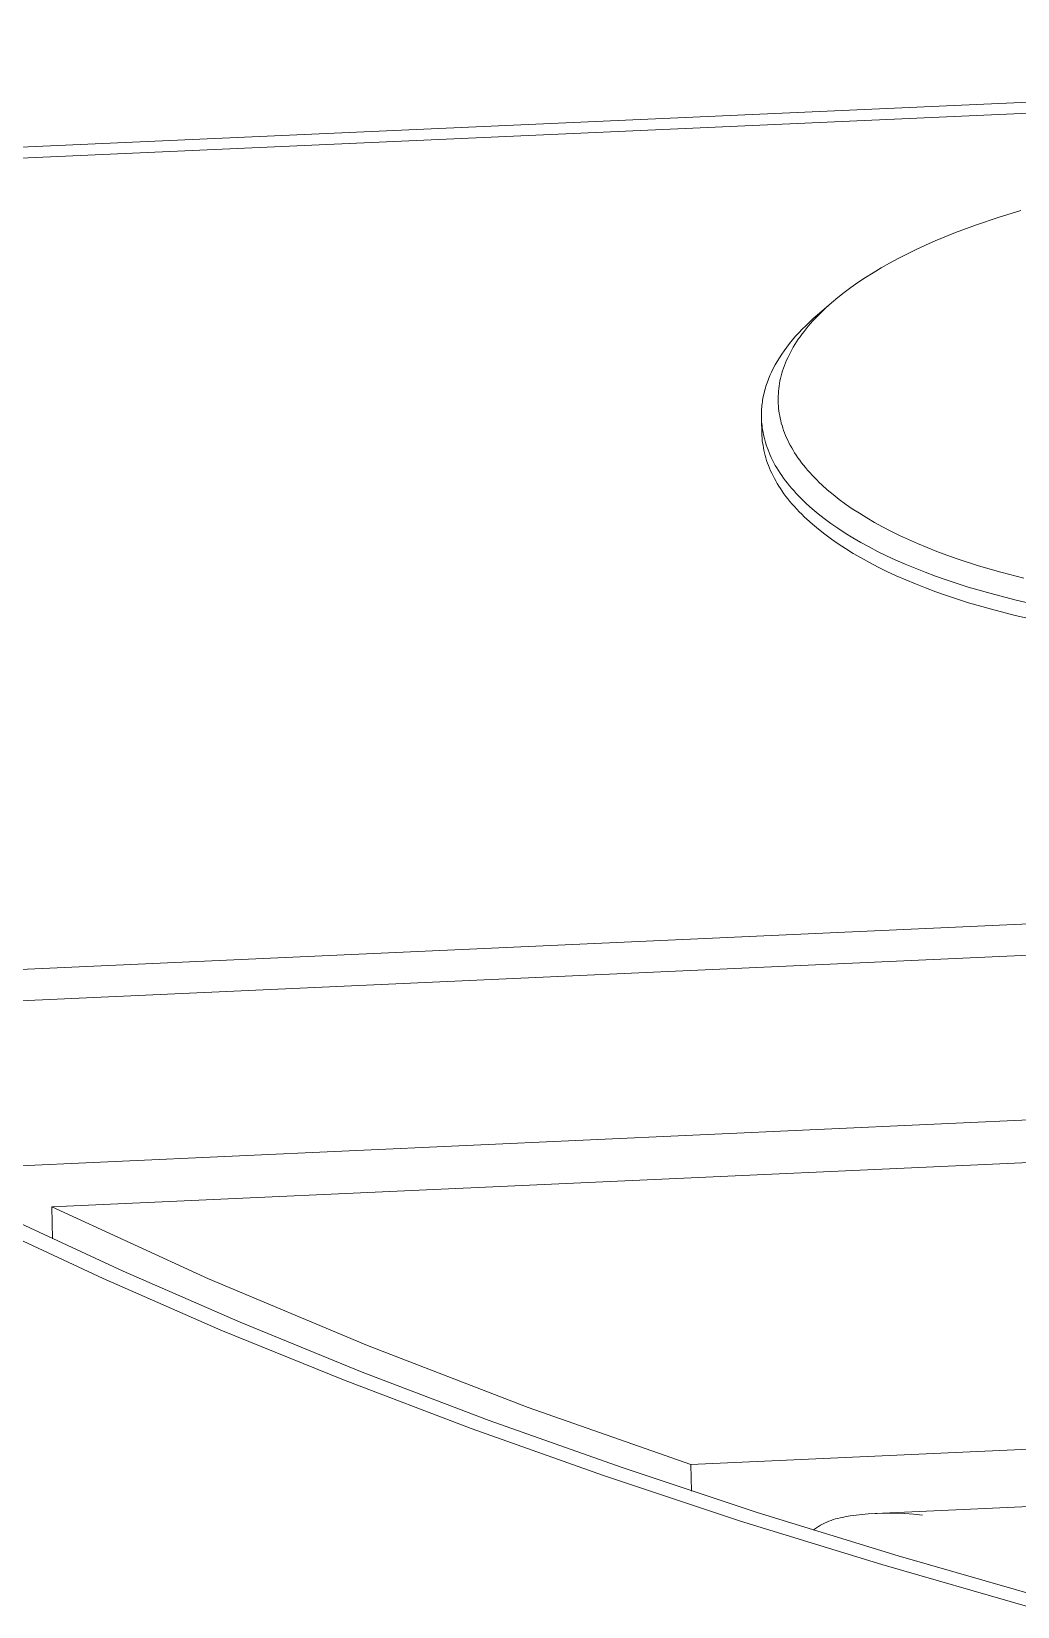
# Model space of a CAD drawing. Header units: millimetres. Extents: x 492 to 7139, y 278 to 5201.
# Drawn here: x 6067.5 to 6177.9, y 2655.8 to 2832.1 of the extents above; entities that cross this region are included whole.
import ezdxf

# ---------------------------------------------------------------- set-up
doc = ezdxf.new("R2010")
doc.units = ezdxf.units.MM
doc.layers.add('ZANO_R', color=7, linetype='Continuous', lineweight=0)

msp = doc.modelspace()

# ---------------------------------------------------------------- linework, layer by layer
at = {"layer": 'ZANO_R'}
for p, q in [((5939.87, 2813.53), (6356.07, 2832.11)), ((6356.15, 2830.86), (5941.13, 2812.33)), ((6175.74, 2811.3), (6178.27, 2812.07)), ((6170.95, 2809.6), (6173.3, 2810.48)), ((6173.3, 2810.48), (6175.74, 2811.3)), ((6166.56, 2807.71), (6167.61, 2808.2)), ((6167.61, 2808.2), (6168.7, 2808.68)), ((6168.7, 2808.68), (6170.95, 2809.6)), ((6163.57, 2806.18), (6164.53, 2806.7)), ((6164.53, 2806.7), (6165.53, 2807.21)), ((6165.53, 2807.21), (6166.56, 2807.71)), ((6160.05, 2804.02), (6160.88, 2804.57)), ((6160.88, 2804.57), (6161.74, 2805.12)), ((6161.74, 2805.12), (6162.64, 2805.65)), ((6162.64, 2805.65), (6163.57, 2806.18)), ((6157.78, 2802.33), (6158.5, 2802.9)), ((6158.5, 2802.9), (6159.26, 2803.47)), ((6159.26, 2803.47), (6160.05, 2804.02)), ((6155.49, 2800.37), (6157.1, 2801.76)), ((6155.85, 2800.6), (6156.46, 2801.18)), ((6156.46, 2801.18), (6157.1, 2801.76)), ((6157.1, 2801.76), (6157.78, 2802.33)), ((6154.2, 2799.19), (6153.81, 2798.79)), ((6154.61, 2799.58), (6154.2, 2799.19)), ((6154.49, 2799.14), (6154.75, 2799.43)), ((6155.04, 2799.98), (6154.61, 2799.58)), ((6154.75, 2799.43), (6155.01, 2799.73)), ((6155.01, 2799.73), (6155.28, 2800.02)), ((6155.49, 2800.37), (6155.04, 2799.98)), ((6155.28, 2800.02), (6155.56, 2800.31)), ((6155.56, 2800.31), (6155.85, 2800.6)), ((6152.72, 2797.6), (6152.39, 2797.2)), ((6153.07, 2798), (6152.72, 2797.6)), ((6153.43, 2798.39), (6153.07, 2798)), ((6153.18, 2797.37), (6153.37, 2797.67)), ((6153.37, 2797.67), (6153.58, 2797.96)), ((6153.81, 2798.79), (6153.43, 2798.39)), ((6153.58, 2797.96), (6153.79, 2798.26)), ((6153.79, 2798.26), (6154.02, 2798.55)), ((6154.02, 2798.55), (6154.25, 2798.84)), ((6154.25, 2798.84), (6154.49, 2799.14)), ((6151.51, 2795.99), (6151.25, 2795.59)), ((6151.79, 2796.39), (6151.51, 2795.99)), ((6152.08, 2796.8), (6151.79, 2796.39)), ((6152.39, 2797.2), (6152.08, 2796.8)), ((6152.2, 2795.61), (6152.34, 2795.9)), ((6152.34, 2795.9), (6152.49, 2796.2)), ((6152.49, 2796.2), (6152.65, 2796.49)), ((6152.65, 2796.49), (6152.81, 2796.78)), ((6152.81, 2796.78), (6152.99, 2797.08)), ((6152.99, 2797.08), (6153.18, 2797.37)), ((6150.37, 2793.99), (6150.19, 2793.6)), ((6150.57, 2794.39), (6150.37, 2793.99)), ((6150.78, 2794.79), (6150.57, 2794.39)), ((6151.01, 2795.19), (6150.78, 2794.79)), ((6151.25, 2795.59), (6151.01, 2795.19)), ((6151.46, 2793.58), (6151.54, 2793.86)), ((6151.54, 2793.86), (6151.62, 2794.15)), ((6151.62, 2794.15), (6151.72, 2794.44)), ((6151.72, 2794.44), (6151.83, 2794.73)), ((6151.83, 2794.73), (6151.94, 2795.03)), ((6151.94, 2795.03), (6152.06, 2795.32)), ((6152.06, 2795.32), (6152.2, 2795.61)), ((6149.69, 2792.21), (6149.64, 2792.02)), ((6149.75, 2792.41), (6149.69, 2792.21)), ((6149.88, 2792.8), (6149.75, 2792.41)), ((6150.03, 2793.2), (6149.88, 2792.8)), ((6150.19, 2793.6), (6150.03, 2793.2)), ((6151.16, 2791.87), (6151.19, 2792.15)), ((6151.19, 2792.15), (6151.22, 2792.43)), ((6151.22, 2792.43), (6151.27, 2792.72)), ((6151.27, 2792.72), (6151.32, 2793)), ((6151.32, 2793), (6151.39, 2793.29)), ((6151.39, 2793.29), (6151.46, 2793.58)), ((6149.33, 2790.46), (6149.3, 2790.27)), ((6149.35, 2790.65), (6149.33, 2790.46)), ((6149.38, 2790.85), (6149.35, 2790.65)), ((6149.41, 2791.04), (6149.38, 2790.85)), ((6149.45, 2791.24), (6149.41, 2791.04)), ((6149.49, 2791.43), (6149.45, 2791.24)), ((6149.54, 2791.63), (6149.49, 2791.43)), ((6149.58, 2791.82), (6149.54, 2791.63)), ((6149.64, 2792.02), (6149.58, 2791.82)), ((6151.12, 2791.31), (6151.14, 2791.59)), ((6151.12, 2791.03), (6151.12, 2791.31)), ((6151.12, 2790.75), (6151.12, 2791.03)), ((6151.13, 2790.48), (6151.12, 2790.75)), ((6151.14, 2790.2), (6151.13, 2790.48)), ((6151.14, 2791.59), (6151.16, 2791.87)), ((6149.25, 2789.51), (6149.24, 2789.32)), ((6149.24, 2789.32), (6149.24, 2789.13)), ((6149.24, 2789.13), (6149.25, 2788.94)), ((6149.26, 2789.7), (6149.25, 2789.51)), ((6149.25, 2788.94), (6149.25, 2788.75)), ((6149.25, 2788.75), (6149.26, 2788.57)), ((6149.29, 2787.16), (6149.25, 2788.67)), ((6149.27, 2789.89), (6149.26, 2789.7)), ((6149.28, 2790.08), (6149.27, 2789.89)), ((6149.3, 2790.27), (6149.28, 2790.08)), ((6151.17, 2789.93), (6151.14, 2790.2)), ((6151.2, 2789.66), (6151.17, 2789.93)), ((6151.24, 2789.39), (6151.2, 2789.66)), ((6151.29, 2789.11), (6151.24, 2789.39)), ((6151.34, 2788.84), (6151.29, 2789.11)), ((6151.4, 2788.57), (6151.34, 2788.84)), ((6151.47, 2788.29), (6151.4, 2788.57)), ((6149.26, 2788.57), (6149.27, 2788.38)), ((6149.27, 2788.38), (6149.29, 2788.19)), ((6149.29, 2788.19), (6149.31, 2788.01)), ((6149.29, 2787.16), (6149.3, 2786.89)), ((6149.3, 2786.89), (6149.32, 2786.62)), ((6149.31, 2788.01), (6149.33, 2787.82)), ((6149.33, 2787.82), (6149.37, 2787.54)), ((6149.37, 2787.54), (6149.42, 2787.26)), ((6149.42, 2787.26), (6149.48, 2786.98)), ((6149.48, 2786.98), (6149.54, 2786.7)), ((6151.55, 2788.02), (6151.47, 2788.29)), ((6151.64, 2787.74), (6151.55, 2788.02)), ((6151.73, 2787.47), (6151.64, 2787.74)), ((6151.83, 2787.19), (6151.73, 2787.47)), ((6151.95, 2786.91), (6151.83, 2787.19)), ((6152.06, 2786.64), (6151.95, 2786.91)), ((6149.32, 2786.62), (6149.34, 2786.35)), ((6149.34, 2786.35), (6149.37, 2786.08)), ((6149.37, 2786.08), (6149.42, 2785.8)), ((6149.42, 2785.8), (6149.46, 2785.52)), ((6149.46, 2785.52), (6149.52, 2785.24)), ((6149.52, 2785.24), (6149.58, 2784.95)), ((6149.54, 2786.7), (6149.61, 2786.42)), ((6149.61, 2786.42), (6149.69, 2786.13)), ((6149.69, 2786.13), (6149.78, 2785.85)), ((6149.78, 2785.85), (6149.88, 2785.56)), ((6149.88, 2785.56), (6149.98, 2785.28)), ((6149.98, 2785.28), (6150.1, 2784.99)), ((6152.19, 2786.36), (6152.06, 2786.64)), ((6152.33, 2786.08), (6152.19, 2786.36)), ((6152.47, 2785.8), (6152.33, 2786.08)), ((6152.63, 2785.52), (6152.47, 2785.8)), ((6152.79, 2785.25), (6152.63, 2785.52)), ((6152.96, 2784.97), (6152.79, 2785.25)), ((6149.58, 2784.95), (6149.66, 2784.67)), ((6149.66, 2784.67), (6149.74, 2784.39)), ((6149.74, 2784.39), (6149.83, 2784.1)), ((6149.83, 2784.1), (6149.92, 2783.82)), ((6149.92, 2783.82), (6150.03, 2783.53)), ((6150.03, 2783.53), (6150.14, 2783.25)), ((6150.1, 2784.99), (6150.22, 2784.71)), ((6150.22, 2784.71), (6150.35, 2784.42)), ((6150.35, 2784.42), (6150.49, 2784.13)), ((6150.49, 2784.13), (6150.64, 2783.85)), ((6150.64, 2783.85), (6150.8, 2783.56)), ((6150.8, 2783.56), (6150.97, 2783.27)), ((6153.14, 2784.69), (6152.96, 2784.97)), ((6153.33, 2784.41), (6153.14, 2784.69)), ((6153.53, 2784.13), (6153.33, 2784.41)), ((6153.73, 2783.85), (6153.53, 2784.13)), ((6153.95, 2783.58), (6153.73, 2783.85)), ((6154.18, 2783.3), (6153.95, 2783.58)), ((6154.41, 2783.02), (6154.18, 2783.3)), ((6150.14, 2783.25), (6150.27, 2782.96)), ((6150.27, 2782.96), (6150.4, 2782.67)), ((6150.4, 2782.67), (6150.54, 2782.39)), ((6150.54, 2782.39), (6150.69, 2782.1)), ((6150.69, 2782.1), (6150.85, 2781.81)), ((6150.85, 2781.81), (6151.01, 2781.52)), ((6150.97, 2783.27), (6151.15, 2782.98)), ((6151.01, 2781.52), (6151.19, 2781.24)), ((6151.15, 2782.98), (6151.33, 2782.7)), ((6151.33, 2782.7), (6151.53, 2782.41)), ((6151.53, 2782.41), (6151.73, 2782.12)), ((6151.73, 2782.12), (6151.94, 2781.83)), ((6151.94, 2781.83), (6152.17, 2781.55)), ((6152.17, 2781.55), (6152.4, 2781.26)), ((6154.65, 2782.74), (6154.41, 2783.02)), ((6154.91, 2782.47), (6154.65, 2782.74)), ((6155.17, 2782.19), (6154.91, 2782.47)), ((6155.44, 2781.92), (6155.17, 2782.19)), ((6155.72, 2781.64), (6155.44, 2781.92)), ((6156.01, 2781.37), (6155.72, 2781.64)), ((6151.19, 2781.24), (6151.38, 2780.95)), ((6151.38, 2780.95), (6151.57, 2780.66)), ((6151.57, 2780.66), (6151.77, 2780.37)), ((6151.77, 2780.37), (6151.99, 2780.09)), ((6151.99, 2780.09), (6152.21, 2779.8)), ((6152.21, 2779.8), (6152.44, 2779.51)), ((6152.4, 2781.26), (6152.64, 2780.98)), ((6152.64, 2780.98), (6152.89, 2780.69)), ((6152.89, 2780.69), (6153.15, 2780.4)), ((6153.15, 2780.4), (6153.42, 2780.12)), ((6153.42, 2780.12), (6153.7, 2779.84)), ((6153.7, 2779.84), (6153.99, 2779.55)), ((6156.62, 2780.83), (6156.01, 2781.37)), ((6157.26, 2780.29), (6156.62, 2780.83)), ((6157.94, 2779.75), (6157.26, 2780.29)), ((6158.66, 2779.22), (6157.94, 2779.75)), ((6152.44, 2779.51), (6152.68, 2779.23)), ((6152.68, 2779.23), (6152.94, 2778.94)), ((6152.94, 2778.94), (6153.2, 2778.66)), ((6153.2, 2778.66), (6153.47, 2778.37)), ((6153.47, 2778.37), (6153.75, 2778.09)), ((6153.75, 2778.09), (6154.03, 2777.81)), ((6153.99, 2779.55), (6154.29, 2779.27)), ((6154.29, 2779.27), (6154.92, 2778.71)), ((6154.92, 2778.71), (6155.58, 2778.15)), ((6155.58, 2778.15), (6156.28, 2777.6)), ((6159.41, 2778.7), (6158.66, 2779.22)), ((6160.21, 2778.19), (6159.41, 2778.7)), ((6161.03, 2777.68), (6160.21, 2778.19)), ((6154.03, 2777.81), (6154.33, 2777.52)), ((6154.33, 2777.52), (6154.96, 2776.96)), ((6154.96, 2776.96), (6155.62, 2776.41)), ((6155.62, 2776.41), (6156.33, 2775.85)), ((6156.28, 2777.6), (6157.02, 2777.06)), ((6157.02, 2777.06), (6157.8, 2776.52)), ((6157.8, 2776.52), (6158.62, 2775.98)), ((6161.9, 2777.17), (6161.03, 2777.68)), ((6162.79, 2776.68), (6161.9, 2777.17)), ((6163.73, 2776.2), (6162.79, 2776.68)), ((6156.33, 2775.85), (6157.07, 2775.31)), ((6157.07, 2775.31), (6157.85, 2774.77)), ((6157.85, 2774.77), (6158.66, 2774.24)), ((6158.62, 2775.98), (6159.47, 2775.46)), ((6159.47, 2775.46), (6160.36, 2774.94)), ((6160.36, 2774.94), (6161.29, 2774.43)), ((6164.69, 2775.72), (6163.73, 2776.2)), ((6165.69, 2775.26), (6164.69, 2775.72)), ((6166.73, 2774.81), (6165.69, 2775.26)), ((6167.79, 2774.36), (6166.73, 2774.81)), ((6158.66, 2774.24), (6159.52, 2773.71)), ((6159.52, 2773.71), (6160.41, 2773.19)), ((6160.41, 2773.19), (6161.33, 2772.68)), ((6161.29, 2774.43), (6162.25, 2773.93)), ((6162.25, 2773.93), (6163.25, 2773.44)), ((6163.25, 2773.44), (6164.28, 2772.96)), ((6164.28, 2772.96), (6165.35, 2772.5)), ((6168.88, 2773.93), (6167.79, 2774.36)), ((6170.01, 2773.51), (6168.88, 2773.93)), ((6171.16, 2773.11), (6170.01, 2773.51)), ((6173.54, 2772.33), (6171.16, 2773.11)), ((6161.33, 2772.68), (6162.3, 2772.18)), ((6162.3, 2772.18), (6163.29, 2771.69)), ((6163.29, 2771.69), (6164.32, 2771.21)), ((6164.32, 2771.21), (6165.39, 2770.75)), ((6165.35, 2772.5), (6166.44, 2772.04)), ((6166.44, 2772.04), (6167.57, 2771.59)), ((6167.57, 2771.59), (6168.73, 2771.16)), ((6168.73, 2771.16), (6169.92, 2770.74)), ((6176.03, 2771.61), (6173.54, 2772.33)), ((6178.6, 2770.95), (6176.03, 2771.61)), ((6165.39, 2770.75), (6166.49, 2770.29)), ((6166.49, 2770.29), (6167.62, 2769.84)), ((6167.62, 2769.84), (6168.77, 2769.41)), ((6168.77, 2769.41), (6169.96, 2768.99)), ((6169.92, 2770.74), (6172.38, 2769.94)), ((6172.38, 2769.94), (6174.94, 2769.2)), ((6174.94, 2769.2), (6177.59, 2768.52)), ((6169.96, 2768.99), (6172.42, 2768.19)), ((6172.42, 2768.19), (6174.98, 2767.45)), ((6174.98, 2767.45), (6177.64, 2766.77)), ((6177.59, 2768.52), (6180.33, 2767.89)), ((6177.64, 2766.77), (6180.37, 2766.14)), ((6060.94, 2704.94), (7056.57, 2750.06)), ((7049.53, 2744.98), (6069.82, 2700.56)), ((6027.78, 2725.4), (6307.74, 2738.05)), ((6029.07, 2721.94), (6307.81, 2734.54)), ((6141.35, 2671.73), (6990.35, 2710.39)), ((6161.97, 2666.26), (6972.12, 2703.18)), ((6069.82, 2700.56), (6069.91, 2697)), ((6069.82, 2700.56), (6087.36, 2692.52)), ((6077.81, 2693.36), (6065.28, 2699.21)), ((6075.58, 2692.54), (6062.99, 2698.41)), ((6088.75, 2686.79), (6075.58, 2692.54)), ((6090.91, 2687.65), (6077.81, 2693.36)), ((6087.36, 2692.52), (6105.14, 2685.04)), ((6102.48, 2681.2), (6088.75, 2686.79)), ((6104.57, 2682.08), (6090.91, 2687.65)), ((6105.14, 2685.04), (6123.14, 2678.1)), ((6116.75, 2675.76), (6102.48, 2681.2)), ((6118.78, 2676.67), (6104.57, 2682.08)), ((6123.14, 2678.1), (6141.35, 2671.73)), ((6131.56, 2670.49), (6116.75, 2675.76)), ((6133.53, 2671.43), (6118.78, 2676.67)), ((6146.89, 2665.41), (6131.56, 2670.49)), ((6148.78, 2666.38), (6133.53, 2671.43)), ((6141.42, 2668.77), (6141.35, 2671.73)), ((6162.72, 2660.53), (6146.89, 2665.41)), ((6164.54, 2661.52), (6148.78, 2666.38)), ((6156.31, 2665.18), (6156.55, 2665.29)), ((6156.55, 2665.29), (6156.79, 2665.39)), ((6156.79, 2665.39), (6157.04, 2665.48)), ((6157.04, 2665.48), (6157.29, 2665.57)), ((6157.29, 2665.57), (6157.54, 2665.64)), ((6157.54, 2665.64), (6157.8, 2665.71)), ((6157.8, 2665.71), (6158.05, 2665.77)), ((6158.05, 2665.77), (6158.31, 2665.82)), ((6158.74, 2665.91), (6158.31, 2665.82)), ((6159.18, 2665.99), (6158.74, 2665.91)), ((6159.18, 2665.99), (6160.18, 2666.11)), ((6160.18, 2666.11), (6161.19, 2666.2)), ((6161.19, 2666.2), (6162.21, 2666.26)), ((6162.21, 2666.26), (6163.22, 2666.29)), ((6163.22, 2666.29), (6164.23, 2666.28)), ((6164.23, 2666.28), (6165.25, 2666.24)), ((6165.25, 2666.24), (6166.26, 2666.17)), ((6166.26, 2666.17), (6167.27, 2666.06)), ((6155.11, 2664.43), (6155.07, 2664.4)), ((6155.11, 2664.43), (6155.12, 2664.45)), ((6155.18, 2664.5), (6155.12, 2664.45)), ((6155.18, 2664.5), (6155.4, 2664.65)), ((6155.4, 2664.65), (6155.62, 2664.8)), ((6155.62, 2664.8), (6155.85, 2664.93)), ((6155.85, 2664.93), (6156.08, 2665.06)), ((6156.08, 2665.06), (6156.31, 2665.18)), ((6179.03, 2655.85), (6162.72, 2660.53)), ((6180.77, 2656.86), (6164.54, 2661.52))]:
    msp.add_line(p, q, dxfattribs=at)

doc.saveas('drawing.dxf')
